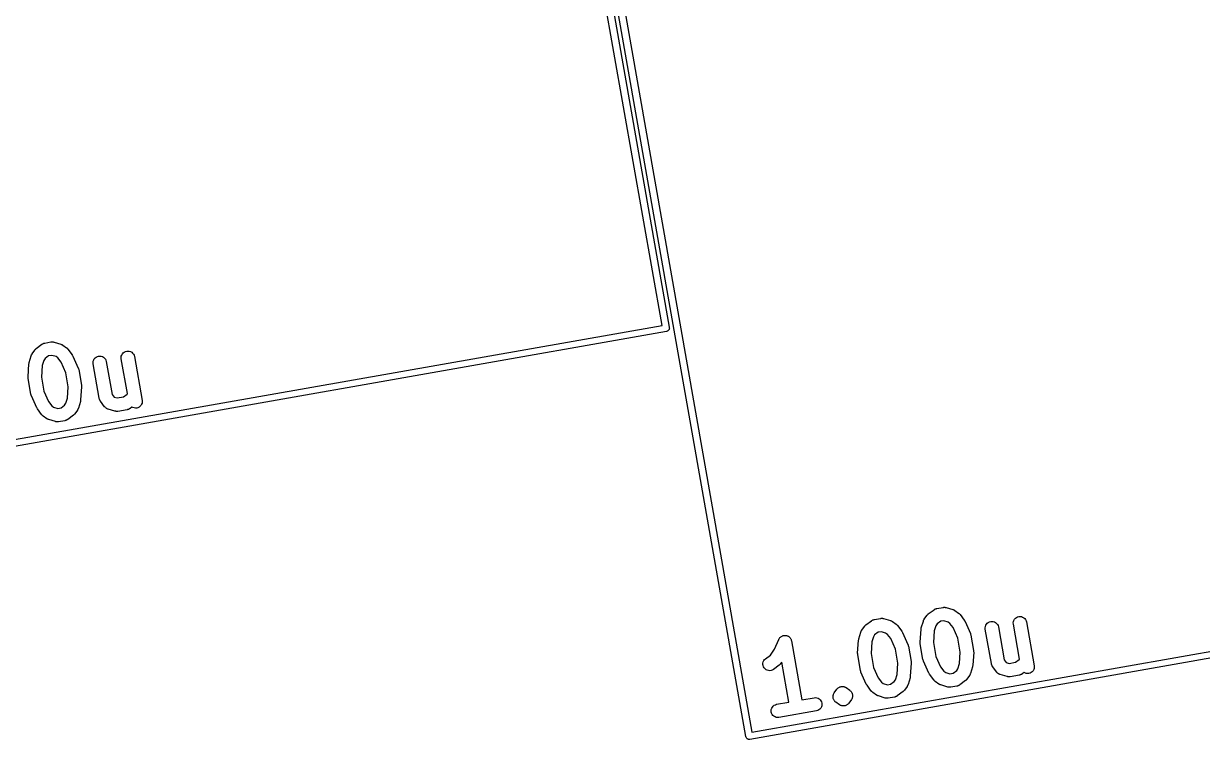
# Model space of a CAD drawing. Extents: x 61 to 358, y -137 to -43.
# Drawn here: x 304.44 to 331.41, y -109.49 to -93.11 of the extents above; entities that cross this region are included whole.
import ezdxf

# ---------------------------------------------------------------- set-up
doc = ezdxf.new("R2010")
doc.units = 0
doc.header["$MEASUREMENT"] = 0
doc.layers.add('BLACK', color=7, linetype='CONTINUOUS')

msp = doc.modelspace()

# ---------------------------------------------------------------- linework, layer by layer
at = {"layer": 'BLACK', "linetype": 'CONTINUOUS'}
for p, q in [((319.049, -100.019), (315.812, -81.6591)), ((315.949, -81.5612), (319.212, -100.064)), ((320.966, -109.427), (317.703, -90.9239)), ((317.866, -90.9688), (321.103, -109.329)), ((300.689, -103.257), (319.049, -100.019)), ((319.212, -100.064), (319.213, -100.068)), ((319.213, -100.068), (319.213, -100.072)), ((319.213, -100.072), (319.213, -100.072)), ((319.213, -100.072), (319.214, -100.083)), ((319.147, -100.157), (300.644, -103.42)), ((319.151, -100.157), (319.147, -100.157)), ((319.154, -100.156), (319.151, -100.157)), ((319.165, -100.153), (319.154, -100.156)), ((319.154, -100.156), (319.154, -100.156)), ((319.178, -100.146), (319.165, -100.153)), ((319.19, -100.137), (319.178, -100.146)), ((319.2, -100.125), (319.19, -100.137)), ((319.205, -100.116), (319.2, -100.125)), ((319.2, -100.125), (319.2, -100.125)), ((319.207, -100.112), (319.205, -100.116)), ((319.21, -100.103), (319.207, -100.112)), ((319.212, -100.098), (319.21, -100.103)), ((319.214, -100.083), (319.212, -100.098)), ((304.633, -100.669), (304.692, -100.585)), ((304.692, -100.585), (304.693, -100.583)), ((304.693, -100.583), (304.699, -100.576)), ((304.699, -100.576), (304.704, -100.57)), ((304.704, -100.57), (304.708, -100.565)), ((304.708, -100.565), (304.713, -100.561)), ((304.713, -100.561), (304.719, -100.555)), ((304.719, -100.555), (304.726, -100.55)), ((304.726, -100.55), (304.856, -100.453)), ((304.856, -100.453), (304.858, -100.452)), ((304.858, -100.452), (304.862, -100.449)), ((304.862, -100.449), (304.865, -100.447)), ((304.865, -100.447), (304.874, -100.442)), ((304.874, -100.442), (304.883, -100.437)), ((304.883, -100.437), (304.888, -100.435)), ((304.888, -100.435), (304.892, -100.433)), ((304.892, -100.433), (304.902, -100.43)), ((304.902, -100.43), (304.912, -100.427)), ((304.912, -100.427), (304.916, -100.426)), ((304.916, -100.426), (304.92, -100.425)), ((304.92, -100.425), (305.063, -100.4)), ((305.063, -100.4), (305.065, -100.4)), ((305.065, -100.4), (305.07, -100.399)), ((305.07, -100.399), (305.074, -100.399)), ((305.074, -100.399), (305.085, -100.398)), ((305.085, -100.398), (305.095, -100.398)), ((305.095, -100.398), (305.1, -100.398)), ((305.1, -100.398), (305.104, -100.398)), ((305.104, -100.398), (305.114, -100.4)), ((305.114, -100.4), (305.125, -100.402)), ((305.125, -100.402), (305.129, -100.403)), ((305.129, -100.403), (305.133, -100.404)), ((305.133, -100.404), (305.289, -100.45)), ((305.289, -100.45), (305.291, -100.451)), ((305.291, -100.451), (305.299, -100.454)), ((305.299, -100.454), (305.307, -100.457)), ((305.307, -100.457), (305.312, -100.46)), ((305.312, -100.46), (305.318, -100.463)), ((305.318, -100.463), (305.325, -100.467)), ((305.325, -100.467), (305.333, -100.472)), ((305.333, -100.472), (305.417, -100.53)), ((305.417, -100.53), (305.419, -100.532)), ((305.419, -100.532), (305.425, -100.537)), ((305.425, -100.537), (305.432, -100.542)), ((305.432, -100.542), (305.436, -100.547)), ((305.436, -100.547), (305.441, -100.551)), ((305.441, -100.551), (305.446, -100.558)), ((305.446, -100.558), (305.452, -100.564)), ((305.452, -100.564), (305.548, -100.695)), ((306.741, -100.631), (306.768, -100.618)), ((306.768, -100.618), (306.796, -100.61)), ((306.796, -100.61), (306.826, -100.608)), ((306.826, -100.608), (306.856, -100.612)), ((306.856, -100.612), (306.884, -100.621)), ((306.884, -100.621), (306.91, -100.636)), ((304.56, -100.897), (304.562, -100.883)), ((304.562, -100.883), (304.565, -100.869)), ((304.565, -100.868), (304.612, -100.713)), ((304.565, -100.869), (304.565, -100.868)), ((304.565, -100.869), (304.565, -100.869)), ((304.612, -100.711), (304.616, -100.703)), ((304.612, -100.713), (304.612, -100.711)), ((304.616, -100.703), (304.618, -100.695)), ((304.618, -100.695), (304.621, -100.689)), ((304.621, -100.689), (304.624, -100.683)), ((304.624, -100.683), (304.629, -100.676)), ((304.629, -100.676), (304.633, -100.669)), ((304.897, -100.823), (304.862, -100.939)), ((304.927, -100.78), (304.897, -100.823)), ((305.009, -100.719), (304.927, -100.78)), ((305.081, -100.706), (305.009, -100.719)), ((305.178, -100.735), (305.081, -100.706)), ((305.222, -100.766), (305.178, -100.735)), ((305.294, -100.863), (305.222, -100.766)), ((305.401, -101.104), (305.294, -100.863)), ((305.548, -100.695), (305.55, -100.697)), ((305.55, -100.697), (305.55, -100.697)), ((305.55, -100.697), (305.551, -100.698)), ((305.551, -100.698), (305.558, -100.71)), ((305.558, -100.71), (305.565, -100.722)), ((305.565, -100.722), (305.565, -100.723)), ((305.565, -100.723), (305.565, -100.724)), ((305.565, -100.724), (305.687, -100.997)), ((306.026, -100.869), (306.03, -100.839)), ((306.028, -100.898), (306.026, -100.869)), ((306.03, -100.839), (306.04, -100.811)), ((306.04, -100.811), (306.055, -100.785)), ((306.055, -100.785), (306.074, -100.763)), ((306.074, -100.763), (306.098, -100.745)), ((306.098, -100.745), (306.124, -100.731)), ((306.124, -100.731), (306.153, -100.724)), ((306.153, -100.724), (306.183, -100.722)), ((306.183, -100.722), (306.212, -100.725)), ((306.212, -100.725), (306.241, -100.735)), ((306.241, -100.735), (306.266, -100.749)), ((306.266, -100.749), (306.289, -100.769)), ((306.289, -100.769), (306.307, -100.792)), ((306.307, -100.792), (306.321, -100.819)), ((306.321, -100.819), (306.329, -100.848)), ((306.329, -100.848), (306.461, -101.598)), ((306.669, -100.755), (306.673, -100.726)), ((306.671, -100.785), (306.669, -100.755)), ((306.672, -100.787), (306.671, -100.785)), ((306.812, -101.582), (306.672, -100.787)), ((306.673, -100.726), (306.683, -100.698)), ((306.683, -100.698), (306.698, -100.672)), ((306.698, -100.672), (306.717, -100.649)), ((306.717, -100.649), (306.741, -100.631)), ((306.91, -100.636), (306.932, -100.655)), ((306.932, -100.655), (306.95, -100.679)), ((306.95, -100.679), (306.964, -100.705)), ((306.964, -100.705), (306.972, -100.734)), ((306.972, -100.734), (307.148, -101.735)), ((304.538, -101.199), (304.559, -100.901)), ((304.559, -100.899), (304.56, -100.898)), ((304.559, -100.901), (304.559, -100.899)), ((304.56, -100.898), (304.56, -100.897)), ((304.862, -100.939), (304.844, -101.202)), ((305.458, -101.424), (305.401, -101.104)), ((305.687, -100.997), (305.688, -100.999)), ((305.688, -100.999), (305.689, -101.001)), ((305.689, -101.001), (305.69, -101.004)), ((305.69, -101.004), (305.693, -101.015)), ((305.693, -101.015), (305.697, -101.027)), ((305.697, -101.027), (305.697, -101.03)), ((305.697, -101.03), (305.698, -101.032)), ((305.698, -101.032), (305.761, -101.39)), ((306.028, -100.9), (306.028, -100.898)), ((306.167, -101.687), (306.028, -100.9)), ((304.538, -101.202), (304.538, -101.199)), ((304.538, -101.205), (304.538, -101.202)), ((304.539, -101.217), (304.538, -101.205)), ((304.539, -101.229), (304.539, -101.217)), ((304.54, -101.232), (304.539, -101.229)), ((304.54, -101.234), (304.54, -101.232)), ((304.54, -101.237), (304.54, -101.234)), ((304.603, -101.594), (304.54, -101.237)), ((304.844, -101.202), (304.9, -101.522)), ((305.439, -101.687), (305.458, -101.424)), ((305.763, -101.427), (305.742, -101.725)), ((305.761, -101.39), (305.761, -101.392)), ((305.761, -101.392), (305.762, -101.395)), ((305.762, -101.395), (305.762, -101.397)), ((305.762, -101.397), (305.762, -101.409)), ((305.762, -101.409), (305.763, -101.422)), ((305.763, -101.422), (305.763, -101.424)), ((305.763, -101.424), (305.763, -101.427)), ((304.604, -101.597), (304.603, -101.594)), ((304.604, -101.599), (304.604, -101.597)), ((304.608, -101.611), (304.604, -101.599)), ((304.611, -101.623), (304.608, -101.611)), ((304.612, -101.625), (304.611, -101.623)), ((304.613, -101.628), (304.612, -101.625)), ((304.614, -101.629), (304.613, -101.628)), ((304.736, -101.903), (304.614, -101.629)), ((304.9, -101.522), (305.008, -101.763)), ((305.405, -101.803), (305.439, -101.687)), ((306.168, -101.691), (306.167, -101.687)), ((306.169, -101.695), (306.168, -101.691)), ((306.172, -101.705), (306.169, -101.695)), ((306.461, -101.598), (306.506, -101.659)), ((306.506, -101.659), (306.578, -101.68)), ((306.578, -101.68), (306.722, -101.655)), ((306.722, -101.655), (306.803, -101.595)), ((306.803, -101.595), (306.812, -101.582)), ((304.737, -101.904), (304.736, -101.903)), ((304.736, -101.903), (304.736, -101.903)), ((304.744, -101.916), (304.737, -101.904)), ((304.751, -101.929), (304.744, -101.916)), ((304.752, -101.93), (304.751, -101.929)), ((304.751, -101.929), (304.751, -101.929)), ((304.753, -101.931), (304.752, -101.93)), ((304.849, -102.062), (304.753, -101.931)), ((305.008, -101.763), (305.08, -101.86)), ((305.08, -101.86), (305.123, -101.891)), ((305.123, -101.891), (305.22, -101.92)), ((305.22, -101.92), (305.293, -101.907)), ((305.293, -101.907), (305.374, -101.847)), ((305.374, -101.847), (305.405, -101.803)), ((305.668, -101.958), (305.61, -102.042)), ((305.673, -101.95), (305.668, -101.958)), ((305.677, -101.943), (305.673, -101.95)), ((305.68, -101.937), (305.677, -101.943)), ((305.683, -101.932), (305.68, -101.937)), ((305.686, -101.924), (305.683, -101.932)), ((305.689, -101.916), (305.686, -101.924)), ((305.69, -101.914), (305.689, -101.916)), ((305.736, -101.758), (305.69, -101.914)), ((305.739, -101.743), (305.736, -101.757)), ((305.736, -101.757), (305.736, -101.757)), ((305.736, -101.757), (305.736, -101.758)), ((305.742, -101.729), (305.739, -101.743)), ((305.742, -101.725), (305.742, -101.728)), ((305.742, -101.728), (305.742, -101.728)), ((305.742, -101.728), (305.742, -101.729)), ((306.175, -101.715), (306.172, -101.705)), ((306.177, -101.719), (306.175, -101.715)), ((306.179, -101.723), (306.177, -101.719)), ((306.184, -101.732), (306.179, -101.723)), ((306.188, -101.742), (306.184, -101.732)), ((306.191, -101.745), (306.188, -101.742)), ((306.193, -101.749), (306.191, -101.745)), ((306.195, -101.751), (306.193, -101.749)), ((306.291, -101.881), (306.195, -101.751)), ((306.294, -101.884), (306.291, -101.881)), ((306.295, -101.886), (306.294, -101.884)), ((306.304, -101.895), (306.295, -101.886)), ((306.311, -101.903), (306.304, -101.895)), ((306.314, -101.905), (306.311, -101.903)), ((306.316, -101.908), (306.314, -101.905)), ((306.326, -101.914), (306.316, -101.908)), ((306.335, -101.921), (306.326, -101.914)), ((306.338, -101.922), (306.335, -101.921)), ((306.341, -101.924), (306.338, -101.922)), ((306.352, -101.929), (306.341, -101.924)), ((306.362, -101.934), (306.352, -101.929)), ((306.365, -101.935), (306.362, -101.934)), ((306.368, -101.936), (306.365, -101.935)), ((306.37, -101.937), (306.368, -101.936)), ((306.526, -101.983), (306.37, -101.937)), ((306.81, -101.949), (306.596, -101.987)), ((306.815, -101.948), (306.81, -101.949)), ((306.819, -101.947), (306.815, -101.948)), ((306.829, -101.944), (306.819, -101.947)), ((306.839, -101.941), (306.829, -101.944)), ((306.843, -101.939), (306.839, -101.941)), ((306.847, -101.938), (306.843, -101.939)), ((306.856, -101.932), (306.847, -101.938)), ((306.865, -101.928), (306.856, -101.932)), ((306.869, -101.925), (306.865, -101.928)), ((306.873, -101.923), (306.869, -101.925)), ((306.875, -101.921), (306.873, -101.923)), ((306.917, -101.89), (306.875, -101.921)), ((306.936, -101.9), (306.917, -101.89)), ((306.964, -101.91), (306.936, -101.9)), ((306.994, -101.913), (306.964, -101.91)), ((307.024, -101.911), (306.994, -101.913)), ((307.052, -101.904), (307.024, -101.911)), ((307.079, -101.89), (307.052, -101.904)), ((307.103, -101.872), (307.079, -101.89)), ((307.122, -101.85), (307.103, -101.872)), ((307.137, -101.824), (307.122, -101.85)), ((307.147, -101.796), (307.137, -101.824)), ((307.15, -101.766), (307.147, -101.796)), ((307.148, -101.735), (307.149, -101.737)), ((307.149, -101.737), (307.15, -101.766)), ((304.855, -102.068), (304.849, -102.062)), ((304.86, -102.075), (304.855, -102.068)), ((304.865, -102.079), (304.86, -102.075)), ((304.869, -102.084), (304.865, -102.079)), ((304.876, -102.089), (304.869, -102.084)), ((304.883, -102.095), (304.876, -102.089)), ((304.884, -102.096), (304.883, -102.095)), ((304.969, -102.155), (304.884, -102.096)), ((304.976, -102.159), (304.969, -102.155)), ((304.983, -102.164), (304.976, -102.159)), ((304.989, -102.166), (304.983, -102.164)), ((304.994, -102.169), (304.989, -102.166)), ((305.003, -102.172), (304.994, -102.169)), ((305.01, -102.175), (305.003, -102.172)), ((305.012, -102.176), (305.01, -102.175)), ((305.168, -102.222), (305.012, -102.176)), ((305.172, -102.223), (305.168, -102.222)), ((305.177, -102.225), (305.172, -102.223)), ((305.187, -102.226), (305.177, -102.225)), ((305.197, -102.228), (305.187, -102.226)), ((305.202, -102.228), (305.197, -102.228)), ((305.206, -102.228), (305.202, -102.228)), ((305.217, -102.228), (305.206, -102.228)), ((305.227, -102.228), (305.217, -102.228)), ((305.231, -102.227), (305.227, -102.228)), ((305.236, -102.227), (305.231, -102.227)), ((305.238, -102.226), (305.236, -102.227)), ((305.381, -102.201), (305.238, -102.226)), ((305.385, -102.2), (305.381, -102.201)), ((305.39, -102.199), (305.385, -102.2)), ((305.399, -102.196), (305.39, -102.199)), ((305.41, -102.193), (305.399, -102.196)), ((305.414, -102.191), (305.41, -102.193)), ((305.418, -102.19), (305.414, -102.191)), ((305.427, -102.184), (305.418, -102.19)), ((305.436, -102.18), (305.427, -102.184)), ((305.44, -102.177), (305.436, -102.18)), ((305.443, -102.175), (305.44, -102.177)), ((305.445, -102.173), (305.443, -102.175)), ((305.576, -102.077), (305.445, -102.173)), ((305.582, -102.071), (305.576, -102.077)), ((305.589, -102.066), (305.582, -102.071)), ((305.593, -102.061), (305.589, -102.066)), ((305.598, -102.057), (305.593, -102.061)), ((305.603, -102.05), (305.598, -102.057)), ((305.608, -102.043), (305.603, -102.05)), ((305.61, -102.042), (305.608, -102.043)), ((306.53, -101.984), (306.526, -101.983)), ((306.535, -101.985), (306.53, -101.984)), ((306.545, -101.986), (306.535, -101.985)), ((306.555, -101.988), (306.545, -101.986)), ((306.56, -101.988), (306.555, -101.988)), ((306.564, -101.989), (306.56, -101.988)), ((306.574, -101.988), (306.564, -101.989)), ((306.585, -101.988), (306.574, -101.988)), ((306.589, -101.987), (306.585, -101.988)), ((306.594, -101.987), (306.589, -101.987)), ((306.596, -101.987), (306.594, -101.987)), ((339.561, -106.229), (321.058, -109.492)), ((321.103, -109.329), (339.464, -106.092)), ((325.14, -106.622), (325.271, -106.525)), ((325.271, -106.525), (325.272, -106.524)), ((325.272, -106.524), (325.276, -106.522)), ((325.276, -106.522), (325.28, -106.519)), ((325.28, -106.519), (325.289, -106.514)), ((325.289, -106.514), (325.298, -106.509)), ((325.298, -106.509), (325.302, -106.508)), ((325.302, -106.508), (325.306, -106.506)), ((325.306, -106.506), (325.316, -106.503)), ((325.316, -106.503), (325.326, -106.499)), ((325.326, -106.499), (325.331, -106.499)), ((325.331, -106.499), (325.335, -106.498)), ((325.335, -106.498), (325.478, -106.472)), ((325.478, -106.472), (325.48, -106.472)), ((325.48, -106.472), (325.484, -106.472)), ((325.484, -106.472), (325.489, -106.471)), ((325.489, -106.471), (325.499, -106.471)), ((325.499, -106.471), (325.51, -106.47)), ((325.51, -106.47), (325.514, -106.471)), ((325.514, -106.471), (325.519, -106.471)), ((325.519, -106.471), (325.529, -106.473)), ((325.529, -106.473), (325.539, -106.474)), ((325.539, -106.474), (325.543, -106.475)), ((325.543, -106.475), (325.548, -106.476)), ((325.548, -106.476), (325.703, -106.523)), ((325.703, -106.523), (325.705, -106.523)), ((325.705, -106.523), (325.713, -106.527)), ((325.713, -106.527), (325.721, -106.529)), ((325.721, -106.529), (325.727, -106.532)), ((325.727, -106.532), (325.733, -106.535)), ((325.733, -106.535), (325.74, -106.54)), ((325.74, -106.54), (325.747, -106.544)), ((325.747, -106.544), (325.831, -106.603)), ((323.711, -106.874), (323.841, -106.777)), ((323.841, -106.777), (323.843, -106.776)), ((323.843, -106.776), (323.847, -106.774)), ((323.847, -106.774), (323.85, -106.771)), ((323.85, -106.771), (323.86, -106.766)), ((323.86, -106.766), (323.869, -106.761)), ((323.869, -106.761), (323.873, -106.76)), ((323.873, -106.76), (323.877, -106.758)), ((323.877, -106.758), (323.887, -106.755)), ((323.887, -106.755), (323.897, -106.751)), ((323.897, -106.751), (323.901, -106.751)), ((323.901, -106.751), (323.906, -106.75)), ((323.906, -106.75), (324.049, -106.724)), ((324.049, -106.724), (324.051, -106.724)), ((324.051, -106.724), (324.055, -106.724)), ((324.055, -106.724), (324.059, -106.723)), ((324.059, -106.723), (324.07, -106.723)), ((324.07, -106.723), (324.08, -106.722)), ((324.08, -106.722), (324.085, -106.723)), ((324.085, -106.723), (324.089, -106.723)), ((324.089, -106.723), (324.099, -106.725)), ((324.099, -106.725), (324.11, -106.726)), ((324.11, -106.726), (324.114, -106.728)), ((324.114, -106.728), (324.118, -106.728)), ((324.118, -106.728), (324.274, -106.775)), ((324.274, -106.775), (324.276, -106.775)), ((324.276, -106.775), (324.284, -106.779)), ((324.284, -106.779), (324.292, -106.781)), ((324.292, -106.781), (324.298, -106.784)), ((324.298, -106.784), (324.303, -106.787)), ((324.303, -106.787), (324.31, -106.792)), ((324.31, -106.792), (324.318, -106.796)), ((324.318, -106.796), (324.402, -106.855)), ((324.98, -106.94), (325.026, -106.785)), ((325.026, -106.785), (325.027, -106.783)), ((325.027, -106.783), (325.03, -106.775)), ((325.03, -106.775), (325.033, -106.767)), ((325.033, -106.767), (325.036, -106.761)), ((325.036, -106.761), (325.038, -106.755)), ((325.038, -106.755), (325.043, -106.748)), ((325.043, -106.748), (325.047, -106.741)), ((325.047, -106.741), (325.106, -106.657)), ((325.106, -106.657), (325.107, -106.655)), ((325.107, -106.655), (325.113, -106.649)), ((325.113, -106.649), (325.118, -106.642)), ((325.118, -106.642), (325.123, -106.638)), ((325.123, -106.638), (325.127, -106.633)), ((325.127, -106.633), (325.134, -106.628)), ((325.134, -106.628), (325.14, -106.622)), ((325.423, -106.791), (325.342, -106.852)), ((325.495, -106.779), (325.423, -106.791)), ((325.593, -106.808), (325.495, -106.779)), ((325.636, -106.838), (325.593, -106.808)), ((325.831, -106.603), (325.833, -106.604)), ((325.833, -106.604), (325.84, -106.61)), ((325.84, -106.61), (325.846, -106.615)), ((325.846, -106.615), (325.851, -106.619)), ((325.851, -106.619), (325.855, -106.624)), ((325.855, -106.624), (325.861, -106.63)), ((325.861, -106.63), (325.866, -106.637)), ((325.866, -106.637), (325.963, -106.767)), ((325.963, -106.767), (325.964, -106.769)), ((325.964, -106.769), (325.965, -106.769)), ((325.965, -106.769), (325.965, -106.77)), ((325.965, -106.77), (325.972, -106.782)), ((325.972, -106.782), (325.979, -106.795)), ((325.979, -106.795), (325.979, -106.795)), ((325.979, -106.795), (325.98, -106.796)), ((325.98, -106.796), (326.102, -107.069)), ((326.489, -106.835), (326.512, -106.817)), ((326.512, -106.817), (326.539, -106.804)), ((326.539, -106.804), (326.568, -106.796)), ((326.568, -106.796), (326.597, -106.794)), ((326.597, -106.794), (326.627, -106.798)), ((326.627, -106.798), (326.655, -106.807)), ((326.655, -106.807), (326.681, -106.822)), ((326.681, -106.822), (326.703, -106.841)), ((327.084, -106.828), (327.088, -106.798)), ((327.088, -106.798), (327.098, -106.77)), ((327.098, -106.77), (327.112, -106.744)), ((327.112, -106.744), (327.132, -106.722)), ((327.132, -106.722), (327.156, -106.704)), ((327.156, -106.704), (327.182, -106.69)), ((327.182, -106.69), (327.211, -106.683)), ((327.211, -106.683), (327.241, -106.681)), ((327.241, -106.681), (327.27, -106.684)), ((327.27, -106.684), (327.298, -106.694)), ((327.298, -106.694), (327.324, -106.708)), ((327.324, -106.708), (327.347, -106.728)), ((327.347, -106.728), (327.365, -106.751)), ((327.365, -106.751), (327.378, -106.778)), ((327.378, -106.778), (327.386, -106.806)), ((327.386, -106.806), (327.563, -107.807)), ((323.55, -107.192), (323.597, -107.037)), ((323.597, -107.035), (323.601, -107.027)), ((323.597, -107.037), (323.597, -107.035)), ((323.601, -107.027), (323.603, -107.019)), ((323.603, -107.019), (323.607, -107.013)), ((323.607, -107.013), (323.609, -107.008)), ((323.609, -107.008), (323.614, -107)), ((323.614, -107), (323.618, -106.993)), ((323.618, -106.993), (323.677, -106.909)), ((323.677, -106.909), (323.678, -106.907)), ((323.678, -106.907), (323.684, -106.901)), ((323.684, -106.901), (323.689, -106.894)), ((323.689, -106.894), (323.694, -106.89)), ((323.694, -106.89), (323.698, -106.885)), ((323.698, -106.885), (323.705, -106.88)), ((323.705, -106.88), (323.711, -106.874)), ((323.994, -107.043), (323.912, -107.104)), ((324.066, -107.031), (323.994, -107.043)), ((324.163, -107.06), (324.066, -107.031)), ((324.207, -107.09), (324.163, -107.06)), ((324.279, -107.187), (324.207, -107.09)), ((324.402, -106.855), (324.404, -106.856)), ((324.404, -106.856), (324.41, -106.862)), ((324.41, -106.862), (324.417, -106.867)), ((324.417, -106.867), (324.421, -106.871)), ((324.421, -106.871), (324.426, -106.876)), ((324.426, -106.876), (324.431, -106.882)), ((324.431, -106.882), (324.437, -106.889)), ((324.437, -106.889), (324.534, -107.019)), ((324.534, -107.019), (324.535, -107.021)), ((324.535, -107.021), (324.535, -107.021)), ((324.535, -107.021), (324.536, -107.022)), ((324.536, -107.022), (324.543, -107.034)), ((324.543, -107.034), (324.55, -107.047)), ((324.55, -107.047), (324.55, -107.047)), ((324.55, -107.047), (324.55, -107.048)), ((324.55, -107.048), (324.672, -107.321)), ((324.953, -107.272), (324.974, -106.973)), ((324.974, -106.97), (324.977, -106.956)), ((324.974, -106.971), (324.974, -106.97)), ((324.974, -106.97), (324.974, -106.97)), ((324.974, -106.973), (324.974, -106.971)), ((324.977, -106.956), (324.979, -106.942)), ((324.979, -106.942), (324.98, -106.941)), ((324.98, -106.941), (324.98, -106.94)), ((325.277, -107.011), (325.258, -107.274)), ((325.311, -106.896), (325.277, -107.011)), ((325.342, -106.852), (325.311, -106.896)), ((325.708, -106.935), (325.636, -106.838)), ((325.816, -107.176), (325.708, -106.935)), ((326.102, -107.069), (326.103, -107.071)), ((326.103, -107.071), (326.103, -107.074)), ((326.103, -107.074), (326.105, -107.076)), ((326.105, -107.076), (326.108, -107.088)), ((326.108, -107.088), (326.112, -107.099)), ((326.441, -106.941), (326.445, -106.911)), ((326.443, -106.971), (326.441, -106.941)), ((326.443, -106.973), (326.443, -106.971)), ((326.582, -107.759), (326.443, -106.973)), ((326.445, -106.911), (326.454, -106.883)), ((326.454, -106.883), (326.469, -106.858)), ((326.469, -106.858), (326.489, -106.835)), ((326.703, -106.841), (326.722, -106.865)), ((326.722, -106.865), (326.735, -106.891)), ((326.735, -106.891), (326.743, -106.92)), ((326.743, -106.92), (326.876, -107.671)), ((327.086, -106.857), (327.084, -106.828)), ((327.086, -106.859), (327.086, -106.857)), ((327.227, -107.655), (327.086, -106.859)), ((321.621, -107.43), (321.72, -107.204)), ((321.72, -107.204), (321.721, -107.202)), ((321.721, -107.202), (321.728, -107.189)), ((321.721, -107.202), (321.721, -107.202)), ((321.721, -107.202), (321.721, -107.202)), ((321.721, -107.202), (321.721, -107.202)), ((321.728, -107.189), (321.736, -107.176)), ((321.736, -107.176), (321.745, -107.165)), ((321.736, -107.176), (321.736, -107.176)), ((321.736, -107.176), (321.736, -107.176)), ((321.745, -107.165), (321.755, -107.154)), ((321.755, -107.154), (321.767, -107.145)), ((321.755, -107.154), (321.755, -107.154)), ((321.755, -107.154), (321.755, -107.154)), ((321.767, -107.145), (321.779, -107.136)), ((321.779, -107.136), (321.792, -107.129)), ((321.779, -107.136), (321.779, -107.136)), ((321.779, -107.136), (321.779, -107.136)), ((321.792, -107.129), (321.805, -107.123)), ((321.805, -107.123), (321.805, -107.123)), ((321.805, -107.123), (321.806, -107.123)), ((321.806, -107.123), (321.819, -107.119)), ((321.819, -107.119), (321.834, -107.115)), ((321.834, -107.115), (321.849, -107.114)), ((321.834, -107.115), (321.834, -107.115)), ((321.834, -107.115), (321.834, -107.115)), ((321.849, -107.114), (321.864, -107.113)), ((321.864, -107.113), (321.864, -107.113)), ((321.864, -107.113), (321.878, -107.115)), ((321.864, -107.113), (321.864, -107.113)), ((321.878, -107.115), (321.893, -107.116)), ((321.893, -107.116), (321.893, -107.117)), ((321.893, -107.117), (321.893, -107.117)), ((321.893, -107.117), (321.907, -107.121)), ((321.907, -107.121), (321.921, -107.126)), ((321.921, -107.126), (321.922, -107.126)), ((321.922, -107.126), (321.922, -107.126)), ((321.922, -107.126), (321.934, -107.133)), ((321.934, -107.133), (321.947, -107.141)), ((321.947, -107.141), (321.947, -107.141)), ((321.947, -107.141), (321.947, -107.141)), ((321.947, -107.141), (321.958, -107.15)), ((321.958, -107.15), (321.97, -107.16)), ((321.97, -107.16), (321.97, -107.16)), ((321.97, -107.16), (321.97, -107.16)), ((321.97, -107.16), (321.979, -107.171)), ((321.979, -107.171), (321.988, -107.183)), ((321.988, -107.183), (321.988, -107.184)), ((321.988, -107.184), (321.988, -107.184)), ((321.988, -107.184), (321.995, -107.196)), ((321.995, -107.196), (322.002, -107.21)), ((322.002, -107.21), (322.002, -107.21)), ((322.002, -107.21), (322.002, -107.21)), ((322.002, -107.21), (322.005, -107.224)), ((322.005, -107.224), (322.01, -107.239)), ((322.01, -107.239), (322.248, -108.589)), ((323.523, -107.524), (323.545, -107.225)), ((323.545, -107.222), (323.548, -107.208)), ((323.545, -107.223), (323.545, -107.222)), ((323.545, -107.222), (323.545, -107.222)), ((323.545, -107.225), (323.545, -107.223)), ((323.548, -107.208), (323.55, -107.194)), ((323.55, -107.193), (323.55, -107.192)), ((323.55, -107.194), (323.55, -107.193)), ((323.847, -107.263), (323.829, -107.526)), ((323.882, -107.148), (323.847, -107.263)), ((323.912, -107.104), (323.882, -107.148)), ((324.386, -107.428), (324.279, -107.187)), ((324.672, -107.321), (324.673, -107.323)), ((324.673, -107.323), (324.674, -107.326)), ((324.674, -107.326), (324.675, -107.328)), ((324.675, -107.328), (324.678, -107.34)), ((324.678, -107.34), (324.682, -107.351)), ((324.682, -107.351), (324.682, -107.354)), ((324.682, -107.354), (324.683, -107.357)), ((324.683, -107.357), (324.746, -107.714)), ((324.953, -107.274), (324.953, -107.272)), ((324.953, -107.277), (324.953, -107.274)), ((324.953, -107.289), (324.953, -107.277)), ((324.954, -107.301), (324.953, -107.289)), ((324.954, -107.304), (324.954, -107.301)), ((324.954, -107.307), (324.954, -107.304)), ((324.955, -107.309), (324.954, -107.307)), ((325.018, -107.666), (324.955, -107.309)), ((325.258, -107.274), (325.315, -107.595)), ((325.872, -107.496), (325.816, -107.176)), ((326.112, -107.099), (326.112, -107.102)), ((326.112, -107.102), (326.113, -107.105)), ((326.113, -107.105), (326.176, -107.462)), ((321.415, -107.647), (321.526, -107.565)), ((321.526, -107.565), (321.621, -107.43)), ((323.524, -107.526), (323.523, -107.524)), ((323.523, -107.529), (323.524, -107.526)), ((323.524, -107.541), (323.523, -107.529)), ((323.524, -107.553), (323.524, -107.541)), ((323.525, -107.556), (323.524, -107.553)), ((323.525, -107.559), (323.525, -107.556)), ((323.525, -107.561), (323.525, -107.559)), ((323.588, -107.918), (323.525, -107.561)), ((323.829, -107.526), (323.885, -107.847)), ((324.443, -107.749), (324.386, -107.428)), ((325.315, -107.595), (325.422, -107.836)), ((325.854, -107.76), (325.872, -107.496)), ((326.178, -107.499), (326.156, -107.798)), ((326.176, -107.462), (326.176, -107.464)), ((326.176, -107.464), (326.176, -107.467)), ((326.176, -107.467), (326.177, -107.469)), ((326.177, -107.469), (326.177, -107.482)), ((326.177, -107.482), (326.178, -107.494)), ((326.178, -107.494), (326.177, -107.497)), ((326.177, -107.497), (326.178, -107.499)), ((321.354, -107.776), (321.356, -107.747)), ((321.358, -107.806), (321.354, -107.776)), ((321.356, -107.747), (321.363, -107.718)), ((321.368, -107.834), (321.358, -107.806)), ((321.363, -107.718), (321.376, -107.691)), ((321.383, -107.859), (321.368, -107.834)), ((321.376, -107.691), (321.393, -107.667)), ((321.403, -107.882), (321.383, -107.859)), ((321.393, -107.667), (321.415, -107.647)), ((321.427, -107.9), (321.403, -107.882)), ((321.454, -107.913), (321.427, -107.9)), ((321.595, -107.893), (321.57, -107.908)), ((321.597, -107.892), (321.595, -107.893)), ((321.727, -107.795), (321.597, -107.892)), ((321.734, -107.79), (321.727, -107.795)), ((321.741, -107.784), (321.734, -107.79)), ((321.745, -107.78), (321.741, -107.784)), ((321.749, -107.775), (321.745, -107.78)), ((321.755, -107.768), (321.749, -107.775)), ((321.76, -107.762), (321.755, -107.768)), ((321.761, -107.76), (321.76, -107.762)), ((321.786, -107.725), (321.761, -107.76)), ((321.948, -108.642), (321.786, -107.725)), ((323.885, -107.847), (323.993, -108.088)), ((324.424, -108.012), (324.443, -107.749)), ((324.748, -107.751), (324.727, -108.05)), ((324.746, -107.714), (324.747, -107.716)), ((324.747, -107.716), (324.747, -107.719)), ((324.747, -107.719), (324.747, -107.722)), ((324.747, -107.722), (324.748, -107.734)), ((324.748, -107.734), (324.748, -107.746)), ((324.748, -107.746), (324.748, -107.749)), ((324.748, -107.749), (324.748, -107.751)), ((325.019, -107.669), (325.018, -107.666)), ((325.019, -107.671), (325.019, -107.669)), ((325.023, -107.683), (325.019, -107.671)), ((325.026, -107.695), (325.023, -107.683)), ((325.027, -107.697), (325.026, -107.695)), ((325.028, -107.7), (325.027, -107.697)), ((325.029, -107.702), (325.028, -107.7)), ((325.151, -107.975), (325.029, -107.702)), ((325.422, -107.836), (325.494, -107.933)), ((325.789, -107.919), (325.819, -107.875)), ((325.819, -107.875), (325.854, -107.76)), ((326.151, -107.83), (326.104, -107.986)), ((326.153, -107.815), (326.151, -107.829)), ((326.151, -107.829), (326.151, -107.83)), ((326.151, -107.83), (326.151, -107.83)), ((326.156, -107.801), (326.153, -107.815)), ((326.156, -107.798), (326.156, -107.8)), ((326.156, -107.8), (326.156, -107.801)), ((326.156, -107.801), (326.156, -107.801)), ((326.583, -107.763), (326.582, -107.759)), ((326.583, -107.768), (326.583, -107.763)), ((326.587, -107.777), (326.583, -107.768)), ((326.59, -107.788), (326.587, -107.777)), ((326.592, -107.792), (326.59, -107.788)), ((326.593, -107.796), (326.592, -107.792)), ((326.598, -107.805), (326.593, -107.796)), ((326.603, -107.814), (326.598, -107.805)), ((326.606, -107.818), (326.603, -107.814)), ((326.608, -107.821), (326.606, -107.818)), ((326.609, -107.823), (326.608, -107.821)), ((326.706, -107.954), (326.609, -107.823)), ((326.876, -107.671), (326.921, -107.731)), ((326.921, -107.731), (326.993, -107.753)), ((326.993, -107.753), (327.136, -107.727)), ((327.136, -107.727), (327.218, -107.667)), ((327.218, -107.667), (327.227, -107.655)), ((327.552, -107.896), (327.537, -107.922)), ((327.561, -107.868), (327.552, -107.896)), ((327.565, -107.839), (327.561, -107.868)), ((327.563, -107.807), (327.563, -107.809)), ((327.563, -107.809), (327.565, -107.839)), ((321.482, -107.92), (321.454, -107.913)), ((321.512, -107.922), (321.482, -107.92)), ((321.541, -107.918), (321.512, -107.922)), ((321.57, -107.908), (321.541, -107.918)), ((323.589, -107.921), (323.588, -107.918)), ((323.589, -107.924), (323.589, -107.921)), ((323.593, -107.935), (323.589, -107.924)), ((323.596, -107.947), (323.593, -107.935)), ((323.598, -107.949), (323.596, -107.947)), ((323.598, -107.952), (323.598, -107.949)), ((323.599, -107.954), (323.598, -107.952)), ((323.721, -108.227), (323.599, -107.954)), ((323.993, -108.088), (324.065, -108.185)), ((324.278, -108.231), (324.359, -108.171)), ((324.359, -108.171), (324.39, -108.127)), ((324.39, -108.127), (324.424, -108.012)), ((324.721, -108.082), (324.675, -108.238)), ((324.722, -108.081), (324.721, -108.082)), ((324.721, -108.082), (324.721, -108.082)), ((324.724, -108.067), (324.722, -108.081)), ((324.727, -108.053), (324.724, -108.067)), ((324.727, -108.05), (324.727, -108.052)), ((324.727, -108.052), (324.727, -108.053)), ((324.727, -108.053), (324.727, -108.053)), ((325.151, -107.976), (325.151, -107.975)), ((325.158, -107.989), (325.151, -107.976)), ((325.151, -107.976), (325.151, -107.976)), ((325.165, -108.001), (325.158, -107.989)), ((325.166, -108.001), (325.165, -108.001)), ((325.166, -108.002), (325.166, -108.001)), ((325.167, -108.004), (325.166, -108.002)), ((325.264, -108.134), (325.167, -108.004)), ((325.27, -108.14), (325.264, -108.134)), ((325.275, -108.147), (325.27, -108.14)), ((325.28, -108.151), (325.275, -108.147)), ((325.284, -108.156), (325.28, -108.151)), ((325.291, -108.161), (325.284, -108.156)), ((325.297, -108.167), (325.291, -108.161)), ((325.299, -108.168), (325.297, -108.167)), ((325.383, -108.227), (325.299, -108.168)), ((325.494, -107.933), (325.538, -107.963)), ((325.538, -107.963), (325.635, -107.992)), ((325.635, -107.992), (325.707, -107.979)), ((325.707, -107.979), (325.789, -107.919)), ((325.99, -108.149), (325.86, -108.246)), ((325.996, -108.143), (325.99, -108.149)), ((326.003, -108.138), (325.996, -108.143)), ((326.007, -108.133), (326.003, -108.138)), ((326.012, -108.129), (326.007, -108.133)), ((326.017, -108.122), (326.012, -108.129)), ((326.023, -108.116), (326.017, -108.122)), ((326.024, -108.114), (326.023, -108.116)), ((326.083, -108.03), (326.024, -108.114)), ((326.087, -108.022), (326.083, -108.03)), ((326.092, -108.015), (326.087, -108.022)), ((326.095, -108.01), (326.092, -108.015)), ((326.098, -108.004), (326.095, -108.01)), ((326.1, -107.996), (326.098, -108.004)), ((326.104, -107.988), (326.1, -107.996)), ((326.104, -107.986), (326.104, -107.988)), ((326.708, -107.956), (326.706, -107.954)), ((326.71, -107.959), (326.708, -107.956)), ((326.718, -107.967), (326.71, -107.959)), ((326.726, -107.976), (326.718, -107.967)), ((326.729, -107.978), (326.726, -107.976)), ((326.731, -107.98), (326.729, -107.978)), ((326.741, -107.986), (326.731, -107.98)), ((326.75, -107.993), (326.741, -107.986)), ((326.753, -107.995), (326.75, -107.993)), ((326.756, -107.997), (326.753, -107.995)), ((326.766, -108.001), (326.756, -107.997)), ((326.777, -108.006), (326.766, -108.001)), ((326.78, -108.007), (326.777, -108.006)), ((326.783, -108.008), (326.78, -108.007)), ((326.785, -108.009), (326.783, -108.008)), ((326.941, -108.055), (326.785, -108.009)), ((326.945, -108.056), (326.941, -108.055)), ((326.949, -108.057), (326.945, -108.056)), ((326.959, -108.059), (326.949, -108.057)), ((326.97, -108.061), (326.959, -108.059)), ((326.974, -108.061), (326.97, -108.061)), ((326.979, -108.061), (326.974, -108.061)), ((326.989, -108.061), (326.979, -108.061)), ((326.999, -108.061), (326.989, -108.061)), ((327.004, -108.06), (326.999, -108.061)), ((327.008, -108.059), (327.004, -108.06)), ((327.01, -108.059), (327.008, -108.059)), ((327.225, -108.021), (327.01, -108.059)), ((327.229, -108.02), (327.225, -108.021)), ((327.234, -108.019), (327.229, -108.02)), ((327.243, -108.016), (327.234, -108.019)), ((327.253, -108.013), (327.243, -108.016)), ((327.257, -108.011), (327.253, -108.013)), ((327.262, -108.01), (327.257, -108.011)), ((327.271, -108.005), (327.262, -108.01)), ((327.28, -108), (327.271, -108.005)), ((327.284, -107.997), (327.28, -108)), ((327.287, -107.995), (327.284, -107.997)), ((327.289, -107.994), (327.287, -107.995)), ((327.332, -107.962), (327.289, -107.994)), ((327.351, -107.973), (327.332, -107.962)), ((327.379, -107.982), (327.351, -107.973)), ((327.409, -107.986), (327.379, -107.982)), ((327.438, -107.984), (327.409, -107.986)), ((327.467, -107.976), (327.438, -107.984)), ((327.494, -107.963), (327.467, -107.976)), ((327.517, -107.945), (327.494, -107.963)), ((327.537, -107.922), (327.517, -107.945)), ((322.973, -108.456), (322.98, -108.443)), ((322.98, -108.443), (322.987, -108.431)), ((322.987, -108.431), (323.046, -108.347)), ((323.046, -108.347), (323.047, -108.346)), ((323.047, -108.345), (323.057, -108.334)), ((323.047, -108.346), (323.047, -108.345)), ((323.047, -108.345), (323.047, -108.345)), ((323.047, -108.345), (323.047, -108.345)), ((323.047, -108.345), (323.047, -108.345)), ((323.047, -108.346), (323.047, -108.346)), ((323.047, -108.346), (323.047, -108.346)), ((323.057, -108.334), (323.066, -108.323)), ((323.066, -108.323), (323.066, -108.323)), ((323.066, -108.323), (323.067, -108.323)), ((323.067, -108.323), (323.078, -108.314)), ((323.067, -108.323), (323.067, -108.323)), ((323.067, -108.323), (323.067, -108.323)), ((323.078, -108.314), (323.09, -108.305)), ((323.09, -108.305), (323.091, -108.304)), ((323.09, -108.305), (323.09, -108.305)), ((323.09, -108.305), (323.09, -108.305)), ((323.09, -108.305), (323.09, -108.305)), ((323.091, -108.304), (323.104, -108.298)), ((323.104, -108.298), (323.116, -108.292)), ((323.116, -108.292), (323.117, -108.292)), ((323.117, -108.291), (323.131, -108.288)), ((323.117, -108.292), (323.117, -108.291)), ((323.117, -108.291), (323.117, -108.291)), ((323.117, -108.292), (323.117, -108.292)), ((323.131, -108.288), (323.145, -108.284)), ((323.145, -108.284), (323.145, -108.284)), ((323.145, -108.284), (323.145, -108.284)), ((323.145, -108.284), (323.146, -108.284)), ((323.146, -108.284), (323.16, -108.283)), ((323.146, -108.284), (323.146, -108.284)), ((323.16, -108.283), (323.175, -108.282)), ((323.175, -108.282), (323.175, -108.282)), ((323.175, -108.282), (323.175, -108.282)), ((323.175, -108.282), (323.176, -108.282)), ((323.175, -108.282), (323.175, -108.282)), ((323.176, -108.282), (323.19, -108.284)), ((323.19, -108.284), (323.204, -108.285)), ((323.204, -108.285), (323.204, -108.285)), ((323.204, -108.285), (323.205, -108.285)), ((323.205, -108.285), (323.205, -108.285)), ((323.205, -108.285), (323.205, -108.285)), ((323.205, -108.285), (323.219, -108.29)), ((323.219, -108.29), (323.232, -108.295)), ((323.232, -108.295), (323.233, -108.295)), ((323.233, -108.295), (323.233, -108.295)), ((323.233, -108.295), (323.233, -108.295)), ((323.233, -108.295), (323.233, -108.295)), ((323.233, -108.295), (323.246, -108.302)), ((323.246, -108.302), (323.258, -108.309)), ((323.258, -108.309), (323.342, -108.368)), ((323.342, -108.368), (323.343, -108.369)), ((323.343, -108.369), (323.343, -108.369)), ((323.343, -108.369), (323.343, -108.369)), ((323.343, -108.369), (323.344, -108.369)), ((323.344, -108.369), (323.355, -108.379)), ((323.355, -108.379), (323.366, -108.388)), ((323.366, -108.388), (323.366, -108.389)), ((323.366, -108.389), (323.366, -108.389)), ((323.366, -108.389), (323.375, -108.4)), ((323.375, -108.4), (323.384, -108.412)), ((323.384, -108.412), (323.384, -108.412)), ((323.384, -108.412), (323.384, -108.413)), ((323.384, -108.413), (323.391, -108.425)), ((323.391, -108.425), (323.397, -108.438)), ((323.397, -108.438), (323.397, -108.439)), ((323.397, -108.439), (323.398, -108.439)), ((323.398, -108.439), (323.401, -108.453)), ((323.722, -108.228), (323.721, -108.227)), ((323.729, -108.241), (323.722, -108.228)), ((323.722, -108.228), (323.722, -108.228)), ((323.736, -108.253), (323.729, -108.241)), ((323.737, -108.254), (323.736, -108.253)), ((323.736, -108.253), (323.736, -108.253)), ((323.738, -108.256), (323.737, -108.254)), ((323.835, -108.386), (323.738, -108.256)), ((323.84, -108.392), (323.835, -108.386)), ((323.846, -108.399), (323.84, -108.392)), ((323.85, -108.404), (323.846, -108.399)), ((323.855, -108.408), (323.85, -108.404)), ((323.861, -108.413), (323.855, -108.408)), ((323.868, -108.419), (323.861, -108.413)), ((323.87, -108.42), (323.868, -108.419)), ((323.954, -108.479), (323.87, -108.42)), ((324.065, -108.185), (324.108, -108.215)), ((324.108, -108.215), (324.206, -108.244)), ((324.206, -108.244), (324.278, -108.231)), ((324.561, -108.401), (324.43, -108.498)), ((324.567, -108.395), (324.561, -108.401)), ((324.574, -108.39), (324.567, -108.395)), ((324.578, -108.385), (324.574, -108.39)), ((324.583, -108.381), (324.578, -108.385)), ((324.588, -108.374), (324.583, -108.381)), ((324.594, -108.368), (324.588, -108.374)), ((324.595, -108.366), (324.594, -108.368)), ((324.654, -108.282), (324.595, -108.366)), ((324.658, -108.275), (324.654, -108.282)), ((324.663, -108.267), (324.658, -108.275)), ((324.665, -108.262), (324.663, -108.267)), ((324.668, -108.256), (324.665, -108.262)), ((324.671, -108.248), (324.668, -108.256)), ((324.674, -108.24), (324.671, -108.248)), ((324.675, -108.238), (324.674, -108.24)), ((325.391, -108.231), (325.383, -108.227)), ((325.398, -108.236), (325.391, -108.231)), ((325.403, -108.239), (325.398, -108.236)), ((325.409, -108.242), (325.403, -108.239)), ((325.417, -108.244), (325.409, -108.242)), ((325.425, -108.248), (325.417, -108.244)), ((325.427, -108.248), (325.425, -108.248)), ((325.583, -108.295), (325.427, -108.248)), ((325.587, -108.295), (325.583, -108.295)), ((325.591, -108.297), (325.587, -108.295)), ((325.602, -108.298), (325.591, -108.297)), ((325.612, -108.3), (325.602, -108.298)), ((325.616, -108.3), (325.612, -108.3)), ((325.621, -108.301), (325.616, -108.3)), ((325.631, -108.3), (325.621, -108.301)), ((325.642, -108.3), (325.631, -108.3)), ((325.646, -108.299), (325.642, -108.3)), ((325.65, -108.299), (325.646, -108.299)), ((325.653, -108.299), (325.65, -108.299)), ((325.795, -108.273), (325.653, -108.299)), ((325.8, -108.272), (325.795, -108.273)), ((325.804, -108.272), (325.8, -108.272)), ((325.814, -108.268), (325.804, -108.272)), ((325.824, -108.265), (325.814, -108.268)), ((325.828, -108.263), (325.824, -108.265)), ((325.832, -108.262), (325.828, -108.263)), ((325.841, -108.257), (325.832, -108.262)), ((325.851, -108.252), (325.841, -108.257)), ((325.854, -108.249), (325.851, -108.252)), ((325.858, -108.247), (325.854, -108.249)), ((325.86, -108.246), (325.858, -108.247)), ((321.59, -108.731), (321.614, -108.713)), ((321.614, -108.713), (321.64, -108.699)), ((321.64, -108.699), (321.669, -108.691)), ((321.669, -108.691), (321.948, -108.642)), ((322.248, -108.589), (322.526, -108.54)), ((322.526, -108.54), (322.529, -108.54)), ((322.529, -108.54), (322.558, -108.538)), ((322.558, -108.538), (322.588, -108.542)), ((322.588, -108.542), (322.616, -108.552)), ((322.616, -108.552), (322.642, -108.566)), ((322.642, -108.566), (322.664, -108.586)), ((322.664, -108.586), (322.682, -108.61)), ((322.682, -108.61), (322.695, -108.636)), ((322.695, -108.636), (322.703, -108.665)), ((322.705, -108.695), (322.701, -108.724)), ((322.703, -108.665), (322.705, -108.695)), ((322.96, -108.513), (322.962, -108.499)), ((322.96, -108.514), (322.96, -108.513)), ((322.961, -108.529), (322.96, -108.514)), ((322.96, -108.514), (322.96, -108.514)), ((322.962, -108.543), (322.961, -108.529)), ((322.962, -108.499), (322.963, -108.485)), ((322.962, -108.544), (322.962, -108.543)), ((322.962, -108.543), (322.962, -108.543)), ((322.966, -108.558), (322.962, -108.544)), ((322.963, -108.485), (322.963, -108.484)), ((322.963, -108.484), (322.964, -108.484)), ((322.964, -108.484), (322.968, -108.47)), ((322.969, -108.572), (322.966, -108.558)), ((322.968, -108.47), (322.973, -108.457)), ((322.97, -108.572), (322.969, -108.572)), ((322.97, -108.573), (322.97, -108.572)), ((322.976, -108.585), (322.97, -108.573)), ((322.973, -108.457), (322.973, -108.456)), ((322.973, -108.456), (322.973, -108.456)), ((322.983, -108.598), (322.976, -108.585)), ((322.983, -108.599), (322.983, -108.598)), ((322.992, -108.61), (322.983, -108.599)), ((322.983, -108.599), (322.983, -108.599)), ((323.001, -108.622), (322.992, -108.61)), ((323.001, -108.623), (323.001, -108.622)), ((323.001, -108.622), (323.001, -108.622)), ((323.012, -108.632), (323.001, -108.623)), ((323.023, -108.642), (323.012, -108.632)), ((323.024, -108.642), (323.023, -108.642)), ((323.025, -108.643), (323.024, -108.642)), ((323.024, -108.642), (323.024, -108.642)), ((323.024, -108.642), (323.024, -108.642)), ((323.109, -108.702), (323.025, -108.643)), ((323.121, -108.709), (323.109, -108.702)), ((323.134, -108.716), (323.121, -108.709)), ((323.264, -108.713), (323.251, -108.719)), ((323.276, -108.706), (323.264, -108.713)), ((323.277, -108.706), (323.276, -108.706)), ((323.289, -108.697), (323.277, -108.706)), ((323.277, -108.706), (323.277, -108.706)), ((323.277, -108.706), (323.277, -108.706)), ((323.277, -108.706), (323.277, -108.706)), ((323.3, -108.688), (323.289, -108.697)), ((323.301, -108.688), (323.3, -108.688)), ((323.3, -108.688), (323.3, -108.688)), ((323.3, -108.688), (323.3, -108.688)), ((323.31, -108.677), (323.301, -108.688)), ((323.301, -108.688), (323.301, -108.688)), ((323.32, -108.666), (323.31, -108.677)), ((323.321, -108.664), (323.32, -108.665)), ((323.32, -108.665), (323.32, -108.665)), ((323.32, -108.665), (323.32, -108.665)), ((323.32, -108.665), (323.32, -108.666)), ((323.32, -108.666), (323.32, -108.666)), ((323.32, -108.666), (323.32, -108.666)), ((323.32, -108.666), (323.32, -108.666)), ((323.38, -108.58), (323.321, -108.664)), ((323.387, -108.568), (323.38, -108.58)), ((323.394, -108.555), (323.387, -108.568)), ((323.399, -108.541), (323.394, -108.554)), ((323.394, -108.554), (323.394, -108.555)), ((323.394, -108.555), (323.394, -108.555)), ((323.403, -108.527), (323.399, -108.541)), ((323.401, -108.453), (323.405, -108.467)), ((323.404, -108.527), (323.403, -108.527)), ((323.405, -108.512), (323.404, -108.526)), ((323.404, -108.526), (323.404, -108.527)), ((323.405, -108.467), (323.405, -108.467)), ((323.405, -108.467), (323.405, -108.468)), ((323.405, -108.468), (323.406, -108.482)), ((323.407, -108.498), (323.405, -108.512)), ((323.406, -108.482), (323.407, -108.497)), ((323.407, -108.497), (323.407, -108.497)), ((323.407, -108.497), (323.407, -108.498)), ((323.961, -108.483), (323.954, -108.479)), ((323.968, -108.488), (323.961, -108.483)), ((323.974, -108.491), (323.968, -108.488)), ((323.98, -108.494), (323.974, -108.491)), ((323.988, -108.496), (323.98, -108.494)), ((323.996, -108.5), (323.988, -108.496)), ((323.998, -108.5), (323.996, -108.5)), ((324.153, -108.547), (323.998, -108.5)), ((324.158, -108.547), (324.153, -108.547)), ((324.162, -108.549), (324.158, -108.547)), ((324.172, -108.55), (324.162, -108.549)), ((324.182, -108.552), (324.172, -108.55)), ((324.187, -108.552), (324.182, -108.552)), ((324.191, -108.553), (324.187, -108.552)), ((324.202, -108.552), (324.191, -108.553)), ((324.212, -108.552), (324.202, -108.552)), ((324.217, -108.551), (324.212, -108.552)), ((324.221, -108.551), (324.217, -108.551)), ((324.223, -108.551), (324.221, -108.551)), ((324.366, -108.525), (324.223, -108.551)), ((324.37, -108.524), (324.366, -108.525)), ((324.375, -108.524), (324.37, -108.524)), ((324.385, -108.52), (324.375, -108.524)), ((324.395, -108.517), (324.385, -108.52)), ((324.399, -108.515), (324.395, -108.517)), ((324.403, -108.514), (324.399, -108.515)), ((324.412, -108.509), (324.403, -108.514)), ((324.421, -108.504), (324.412, -108.509)), ((324.425, -108.501), (324.421, -108.504)), ((324.429, -108.499), (324.425, -108.501)), ((324.43, -108.498), (324.429, -108.499)), ((321.543, -108.837), (321.547, -108.808)), ((321.545, -108.867), (321.543, -108.837)), ((321.553, -108.896), (321.545, -108.867)), ((321.547, -108.808), (321.556, -108.78)), ((321.566, -108.922), (321.553, -108.896)), ((321.556, -108.78), (321.571, -108.754)), ((321.584, -108.946), (321.566, -108.922)), ((321.571, -108.754), (321.59, -108.731)), ((321.607, -108.965), (321.584, -108.946)), ((321.632, -108.98), (321.607, -108.965)), ((321.66, -108.99), (321.632, -108.98)), ((322.579, -108.84), (321.722, -108.992)), ((322.608, -108.832), (322.579, -108.84)), ((322.635, -108.819), (322.608, -108.832)), ((322.658, -108.801), (322.635, -108.819)), ((322.677, -108.778), (322.658, -108.801)), ((322.692, -108.752), (322.677, -108.778)), ((322.701, -108.724), (322.692, -108.752)), ((323.135, -108.716), (323.134, -108.716)), ((323.134, -108.716), (323.134, -108.716)), ((323.134, -108.716), (323.134, -108.716)), ((323.134, -108.716), (323.134, -108.716)), ((323.148, -108.721), (323.135, -108.716)), ((323.162, -108.725), (323.148, -108.721)), ((323.162, -108.726), (323.162, -108.725)), ((323.162, -108.725), (323.162, -108.725)), ((323.163, -108.726), (323.162, -108.726)), ((323.177, -108.727), (323.163, -108.726)), ((323.163, -108.726), (323.163, -108.726)), ((323.191, -108.729), (323.177, -108.727)), ((323.192, -108.729), (323.191, -108.729)), ((323.207, -108.728), (323.192, -108.729)), ((323.192, -108.729), (323.192, -108.729)), ((323.192, -108.729), (323.192, -108.729)), ((323.192, -108.729), (323.192, -108.729)), ((323.221, -108.727), (323.207, -108.728)), ((323.222, -108.727), (323.221, -108.727)), ((323.221, -108.727), (323.221, -108.727)), ((323.236, -108.723), (323.222, -108.727)), ((323.222, -108.727), (323.222, -108.727)), ((323.222, -108.727), (323.222, -108.727)), ((323.25, -108.72), (323.236, -108.723)), ((323.251, -108.719), (323.25, -108.719)), ((323.25, -108.719), (323.25, -108.719)), ((323.25, -108.719), (323.25, -108.719)), ((323.25, -108.719), (323.25, -108.72)), ((321.69, -108.994), (321.66, -108.99)), ((321.72, -108.992), (321.69, -108.994)), ((321.722, -108.992), (321.72, -108.992)), ((320.966, -109.431), (320.966, -109.427)), ((320.967, -109.434), (320.966, -109.431)), ((320.97, -109.445), (320.967, -109.434)), ((320.967, -109.434), (320.967, -109.434)), ((320.977, -109.459), (320.97, -109.445)), ((320.986, -109.47), (320.977, -109.459)), ((320.997, -109.479), (320.986, -109.47)), ((320.998, -109.48), (320.997, -109.479)), ((321.001, -109.482), (320.998, -109.48)), ((321.011, -109.487), (321.001, -109.482)), ((321.015, -109.489), (321.011, -109.487)), ((321.025, -109.492), (321.015, -109.489)), ((321.04, -109.494), (321.025, -109.492)), ((321.051, -109.493), (321.04, -109.494)), ((321.055, -109.493), (321.051, -109.493)), ((321.051, -109.493), (321.051, -109.493)), ((321.058, -109.492), (321.055, -109.493))]:
    msp.add_line(p, q, dxfattribs=at)

doc.saveas('drawing.dxf')
